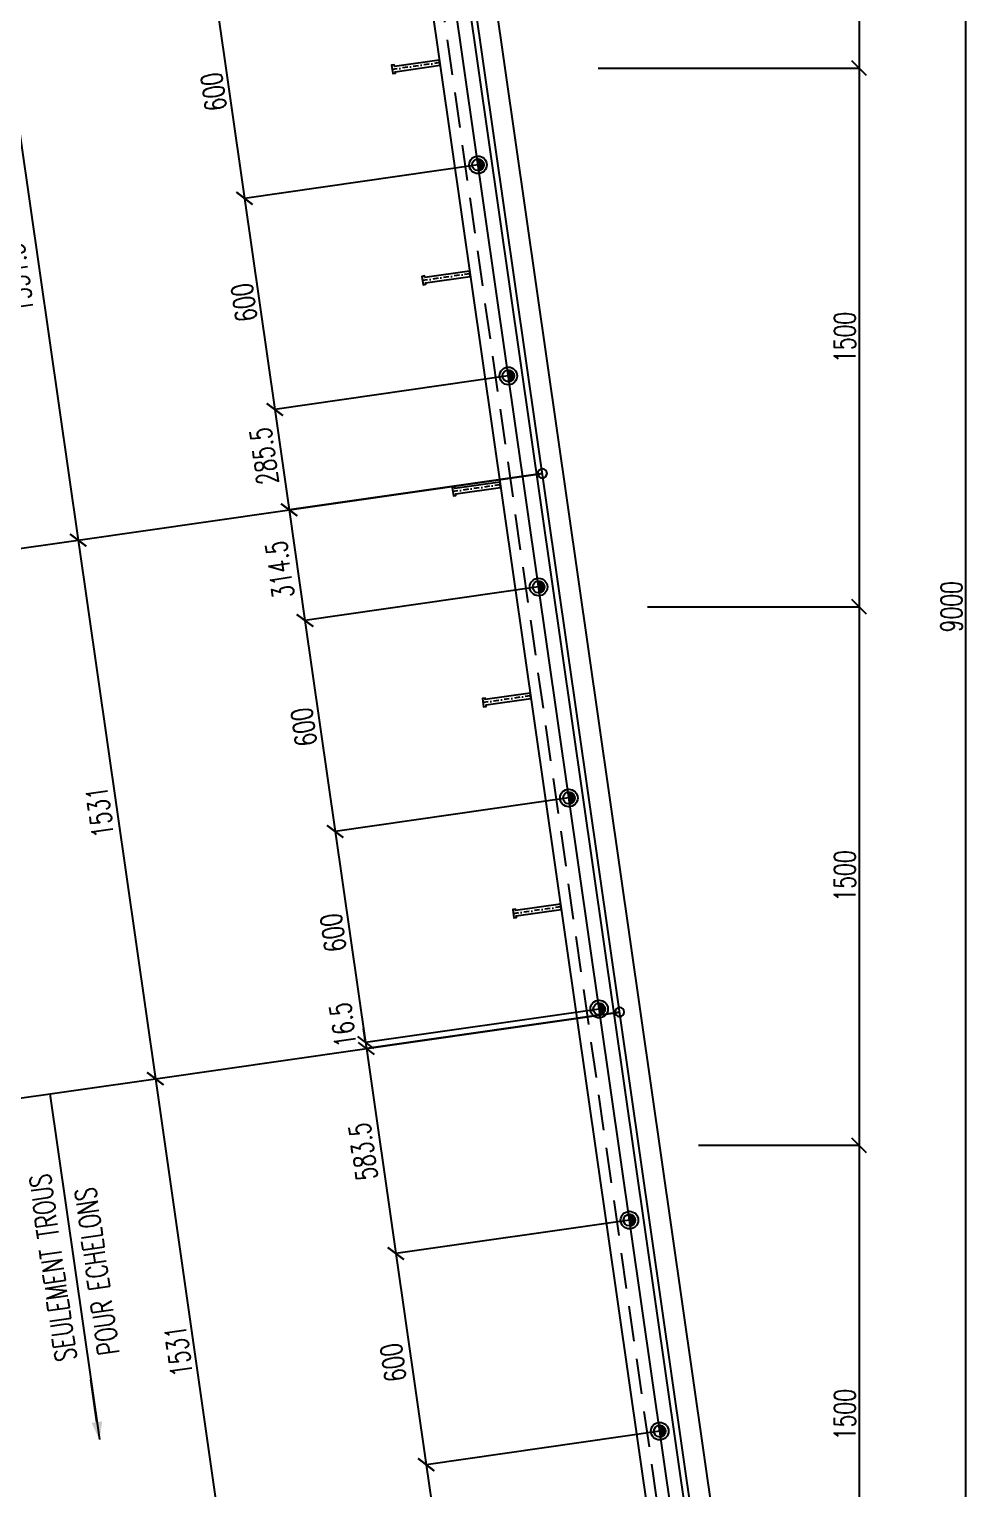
# Model space of a CAD drawing. Extents: x 144362 to 160582, y -59241 to -47761.
# Drawn here: x 154064 to 156719, y -56301 to -52193 of the extents above; entities that cross this region are included whole.
import ezdxf

# ---------------------------------------------------------------- set-up
doc = ezdxf.new("R2010")
doc.units = 0
doc.header["$LTSCALE"] = 200
doc.header["$MEASUREMENT"] = 0
doc.linetypes.add('DASHDOT', pattern=[1, 0.5, -0.25, 0, -0.25])
doc.linetypes.add('DASHED', pattern=[0.75, 0.5, -0.25])
doc.layers.get('0').update_dxf_attribs({"linetype": 'CONTINUOUS'})
doc.layers.get('DEFPOINTS').update_dxf_attribs({"linetype": 'CONTINUOUS'})
for name, color, linetype in [('ASSI', 3, 'CONTINUOUS'), ('Echelon', 3, 'CONTINUOUS'), ('FORI', 2, 'CONTINUOUS'), ('LINEA_ANG', 2, 'CONTINUOUS'), ('LS', 7, 'CONTINUOUS'), ('MZ', 6, 'DASHDOT'), ('QT_MAL', 7, 'CONTINUOUS'), ('QT_MPR', 7, 'CONTINUOUS'), ('QT_MSP', 7, 'CONTINUOUS'), ('TRAT-Y', 7, 'DASHED')]:
    doc.layers.add(name, color=color, linetype=linetype)
doc.styles.add('QUOTE', font='ROMANS8.SHX', dxfattribs={"width": 0.7})
doc.styles.add('RS', font='ROMANS8.shx', dxfattribs={"width": 0.7})
doc.styles.get("Standard").update_dxf_attribs({"font": 'ROMANS8.SHX', "width": 0.7})
doc.dimstyles.new('TRATTO_20', dxfattribs={"dimscale": 0, "dimtxt": 60, "dimasz": 40, "dimexe": 0, "dimexo": 0, "dimgap": 10, "dimtad": 1, "dimrnd": 0.5, "dimdsep": 46, "dimtxsty": 'RS', "dimblk1": 'OBLIQUE', "dimblk2": 'OBLIQUE', "dimsah": 1, "dimcen": 0.09, "dimclrd": 2, "dimclre": 2, "dimclrt": 7, "dimadec": 0, "dimazin": 0, "dimtfac": 1, "dimtix": 1, "dimtmove": 2, "dimatfit": 3, "dimfxl": 1, "dimtolj": 1, "dimtzin": 0, "dimarcsym": 0})

# ---------------------------------------------------------------- blocks, each defined once
blk = doc.blocks.new('16')
blk.add_circle((0, 0), 1)
blk = doc.blocks.new('ASSE98')
blk.add_line((0, 0), (1, 0))
at = {"color": 7, "style": 'QUOTE', "width": 0.5, "flags": 1}
for tag, p in [('TI', (1.38308, 6.82731)), ('DI_S', (1.38308, 6.42178)), ('D_S', (1.38308, 6.02092)), ('E_S', (1.38308, 5.68065)), ('NFORI', (1.36454, 5.29792)), ('ALAR', (1.36349, 4.93246)), ('FAM', (1.3775, 4.54645)), ('ALA', (1.38308, 4.19257)), ('DISP2', (1.38308, 3.84971)), ('DISP1', (1.38308, 3.50686)), ('PINZAF', (1.38308, 3.164)), ('PINZAI', (1.38308, 2.82114)), ('TRP', (1.38308, 2.47829)), ('NP', (1.38308, 2.13543)), ('SV', (1.38308, 1.79257)), ('PESO', (1.38308, 1.44971)), ('QUA', (1.38308, 1.10686)), ('LUN', (1.38308, 0.764)), ('PROF', (1.38308, 0.42114)), ('POS', (1.38308, 0.07829))]:
    blk.add_attdef(tag, p, '', height=0.2, dxfattribs=at)
at = {"color": 7, "flags": 1}
for tag, p in [('LAV1', (3.07431, 6.82847)), ('LAV2', (3.07431, 6.49513)), ('LAV3', (3.07431, 6.1618)), ('LAV4', (3.07431, 5.82847)), ('LAV5', (3.07431, 5.49513)), ('LAV6', (3.07431, 5.1618)), ('LAV7', (3.07431, 4.82847)), ('LAV8', (3.07431, 4.49513)), ('LAV9', (3.07431, 4.1618)), ('LAV10', (3.07431, 3.82847))]:
    blk.add_attdef(tag, p, '', height=0.2, dxfattribs=at)
blk = doc.blocks.new('_OBLIQUE')
at = {"color": 0, "linetype": 'ByBlock'}
blk.add_line((-0.5, -0.5), (0.5, 0.5), dxfattribs=at)
blk = doc.blocks.new('*D35')
at = {"layer": 'DEFPOINTS', "color": 0, "transparency": 16777216}
for p in [(152677.5, -52302.9), (154201.6, -53631.1), (152895, -53818.6)]:
    blk.add_point(p, dxfattribs=at)
at = {"layer": 'QT_MPR', "color": 2, "lineweight": -2, "transparency": 16777216}
for p, q in [((152677.5, -52302.9), (153984.1, -52115.4)), ((153984.1, -52115.4), (154201.6, -53631.1)), ((152895, -53818.6), (154201.6, -53631.1))]:
    blk.add_line(p, q, dxfattribs=at)
at = {"layer": 'QT_MPR', "color": 2, "lineweight": -2, "transparency": 16777216, "xscale": 40, "yscale": 40, "zscale": 40}
for p, rotation in [((153984.1, -52115.4), 98.16615670567593), ((154201.6, -53631.1), 278.166156705676)]:
    blk.add_blockref('_OBLIQUE', p, dxfattribs=dict(at, rotation=rotation))
at = {"layer": 'QT_MPR', "color": 7, "transparency": 16777216, "insert": (154033.3, -52894.1), "char_height": 60, "attachment_point": 5, "rotation": 98.1662, "style": 'RS'}
blk.add_mtext('\\A1;1531.5', dxfattribs=at)
blk = doc.blocks.new('*D34')
at = {"layer": 'DEFPOINTS', "color": 0, "transparency": 16777216}
for p in [(152895, -53818.6), (154419.1, -55146.8), (153112.5, -55334.3)]:
    blk.add_point(p, dxfattribs=at)
at = {"layer": 'QT_MPR', "color": 2, "lineweight": -2, "transparency": 16777216}
for p, q in [((152895, -53818.6), (154201.6, -53631.1)), ((154201.6, -53631.1), (154419.1, -55146.8)), ((153112.5, -55334.3), (154419.1, -55146.8))]:
    blk.add_line(p, q, dxfattribs=at)
at = {"layer": 'QT_MPR', "color": 2, "lineweight": -2, "transparency": 16777216, "xscale": 40, "yscale": 40, "zscale": 40}
for p, rotation in [((154201.6, -53631.1), 98.16615670567593), ((154419.1, -55146.8), 278.166156705676)]:
    blk.add_blockref('_OBLIQUE', p, dxfattribs=dict(at, rotation=rotation))
at = {"layer": 'QT_MPR', "color": 7, "transparency": 16777216, "insert": (154262.8, -54396.6), "char_height": 60, "attachment_point": 5, "rotation": 98.1662, "style": 'RS'}
blk.add_mtext('\\A1;1531', dxfattribs=at)
blk = doc.blocks.new('*D38')
at = {"layer": 'DEFPOINTS', "color": 0, "transparency": 16777216}
for p in [(153112.5, -55334.3), (154636.6, -56662.5), (153330, -56850)]:
    blk.add_point(p, dxfattribs=at)
at = {"layer": 'QT_MPR', "color": 2, "lineweight": -2, "transparency": 16777216}
for p, q in [((153112.5, -55334.3), (154419.1, -55146.8)), ((154419.1, -55146.8), (154636.6, -56662.5)), ((153330, -56850), (154636.6, -56662.5))]:
    blk.add_line(p, q, dxfattribs=at)
at = {"layer": 'QT_MPR', "color": 2, "lineweight": -2, "transparency": 16777216, "xscale": 40, "yscale": 40, "zscale": 40}
for p, rotation in [((154419.1, -55146.8), 98.16615670567593), ((154636.6, -56662.5), 278.166156705676)]:
    blk.add_blockref('_OBLIQUE', p, dxfattribs=dict(at, rotation=rotation))
at = {"layer": 'QT_MPR', "color": 7, "transparency": 16777216, "insert": (154484.3, -55913.1), "char_height": 60, "attachment_point": 5, "rotation": 98.1662, "style": 'RS'}
blk.add_mtext('\\A1;1531', dxfattribs=at)
blk = doc.blocks.new('*D67')
at = {"layer": 'DEFPOINTS', "color": 0, "transparency": 16777216}
for p in [(155169.5, -49271.5), (156699.3, -49271.5), (153604, -58365.7)]:
    blk.add_point(p, dxfattribs=at)
at = {"layer": 'LS', "color": 2, "lineweight": -2, "transparency": 16777216}
for p, q in [((155169.5, -49271.5), (156699.3, -49271.5)), ((156699.3, -58365.7), (156699.3, -49271.5)), ((153604, -58365.7), (156699.3, -58365.7))]:
    blk.add_line(p, q, dxfattribs=at)
at = {"layer": 'LS', "color": 2, "lineweight": -2, "transparency": 16777216, "xscale": 40, "yscale": 40, "zscale": 40}
for p, rotation in [((156699.3, -49271.5), 90), ((156699.3, -58365.7), 270)]:
    blk.add_blockref('_OBLIQUE', p, dxfattribs=dict(at, rotation=rotation))
at = {"layer": 'LS', "color": 7, "transparency": 16777216, "insert": (156659.3, -53818.6), "char_height": 60, "attachment_point": 5, "rotation": 90, "style": 'RS'}
blk.add_mtext('\\A1;9000', dxfattribs=at)
blk = doc.blocks.new('*D69')
at = {"layer": 'DEFPOINTS', "color": 0, "transparency": 16777216}
for p in [(155536.7, -50787.2), (155664.8, -52302.9), (156399.3, -52302.9)]:
    blk.add_point(p, dxfattribs=at)
at = {"layer": 'LS', "color": 2, "lineweight": -2, "transparency": 16777216}
for p, q in [((155536.7, -50787.2), (156399.3, -50787.2)), ((156399.3, -50787.2), (156399.3, -52302.9)), ((155664.8, -52302.9), (156399.3, -52302.9))]:
    blk.add_line(p, q, dxfattribs=at)
at = {"layer": 'LS', "color": 2, "lineweight": -2, "transparency": 16777216, "xscale": 40, "yscale": 40, "zscale": 40}
for p, rotation in [((156399.3, -50787.2), 90), ((156399.3, -52302.9), 270)]:
    blk.add_blockref('_OBLIQUE', p, dxfattribs=dict(at, rotation=rotation))
at = {"layer": 'LS', "color": 7, "transparency": 16777216, "insert": (156359.3, -51545.1), "char_height": 60, "attachment_point": 5, "rotation": 90, "style": 'RS'}
blk.add_mtext('\\A1;1500', dxfattribs=at)
blk = doc.blocks.new('*D70')
at = {"layer": 'DEFPOINTS', "color": 0, "transparency": 16777216}
for p in [(155664.8, -52302.9), (155804, -53818.6), (156399.3, -53818.6)]:
    blk.add_point(p, dxfattribs=at)
at = {"layer": 'LS', "color": 2, "lineweight": -2, "transparency": 16777216}
for p, q in [((155664.8, -52302.9), (156399.3, -52302.9)), ((156399.3, -52302.9), (156399.3, -53818.6)), ((155804, -53818.6), (156399.3, -53818.6))]:
    blk.add_line(p, q, dxfattribs=at)
at = {"layer": 'LS', "color": 2, "lineweight": -2, "transparency": 16777216, "xscale": 40, "yscale": 40, "zscale": 40}
for p, rotation in [((156399.3, -52302.9), 90), ((156399.3, -53818.6), 270)]:
    blk.add_blockref('_OBLIQUE', p, dxfattribs=dict(at, rotation=rotation))
at = {"layer": 'LS', "color": 7, "transparency": 16777216, "insert": (156359.3, -53060.8), "char_height": 60, "attachment_point": 5, "rotation": 90, "style": 'RS'}
blk.add_mtext('\\A1;1500', dxfattribs=at)
blk = doc.blocks.new('*D71')
at = {"layer": 'DEFPOINTS', "color": 0, "transparency": 16777216}
for p in [(155804, -53818.6), (155947.6, -55334.3), (156399.3, -55334.3)]:
    blk.add_point(p, dxfattribs=at)
at = {"layer": 'LS', "color": 2, "lineweight": -2, "transparency": 16777216}
for p, q in [((155804, -53818.6), (156399.3, -53818.6)), ((156399.3, -53818.6), (156399.3, -55334.3)), ((155947.6, -55334.3), (156399.3, -55334.3))]:
    blk.add_line(p, q, dxfattribs=at)
at = {"layer": 'LS', "color": 2, "lineweight": -2, "transparency": 16777216, "xscale": 40, "yscale": 40, "zscale": 40}
for p, rotation in [((156399.3, -53818.6), 90), ((156399.3, -55334.3), 270)]:
    blk.add_blockref('_OBLIQUE', p, dxfattribs=dict(at, rotation=rotation))
at = {"layer": 'LS', "color": 7, "transparency": 16777216, "insert": (156359.3, -54576.4), "char_height": 60, "attachment_point": 5, "rotation": 90, "style": 'RS'}
blk.add_mtext('\\A1;1500', dxfattribs=at)
blk = doc.blocks.new('*D72')
at = {"layer": 'DEFPOINTS', "color": 0, "transparency": 16777216}
for p in [(155947.6, -55334.3), (156156.1, -56850), (156399.3, -56850)]:
    blk.add_point(p, dxfattribs=at)
at = {"layer": 'LS', "color": 2, "lineweight": -2, "transparency": 16777216}
for p, q in [((155947.6, -55334.3), (156399.3, -55334.3)), ((156399.3, -55334.3), (156399.3, -56850)), ((156156.1, -56850), (156399.3, -56850))]:
    blk.add_line(p, q, dxfattribs=at)
at = {"layer": 'LS', "color": 2, "lineweight": -2, "transparency": 16777216, "xscale": 40, "yscale": 40, "zscale": 40}
for p, rotation in [((156399.3, -55334.3), 90), ((156399.3, -56850), 270)]:
    blk.add_blockref('_OBLIQUE', p, dxfattribs=dict(at, rotation=rotation))
at = {"layer": 'LS', "color": 7, "transparency": 16777216, "insert": (156359.3, -56092.1), "char_height": 60, "attachment_point": 5, "rotation": 90, "style": 'RS'}
blk.add_mtext('\\A1;1500', dxfattribs=at)
blk = doc.blocks.new('P20')
at = {"color": 0}
for p, q in [((0, 0.98), (0.02, 1)), ((0, 0.94), (0.06, 1)), ((1, -0.01), (0, 0.99)), ((0, 0.89), (0.1, 0.99)), ((0, 0.85), (0.14, 0.99)), ((0, 0.8), (0.18, 0.98)), ((0, 0.76), (0.22, 0.98)), ((0, 0.71), (0.25, 0.97)), ((0, 0.67), (0.29, 0.96)), ((1, -0.05), (0, 0.95)), ((0, 0.62), (0.32, 0.95)), ((0, 0.58), (0.36, 0.93)), ((0, 0.53), (0.39, 0.92)), ((0, 0.49), (0.42, 0.91)), ((1, -0.09), (0, 0.9)), ((0, 0.44), (0.45, 0.89)), ((0, 0.4), (0.48, 0.88)), ((0.99, -0.13), (0, 0.86)), ((0, 0.35), (0.51, 0.86)), ((0, 0.31), (0.54, 0.84)), ((0, 0.26), (0.56, 0.83)), ((0.99, -0.17), (0, 0.81)), ((0, 0.22), (0.59, 0.81)), ((0, 0.17), (0.61, 0.79)), ((0.98, -0.21), (0, 0.77)), ((0, 0.13), (0.64, 0.77)), ((0, 0.08), (0.66, 0.75)), ((0, 0.04), (0.69, 0.73)), ((0.97, -0.25), (0, 0.72)), ((0, -0.01), (0.71, 0.7)), ((0.96, -0.28), (0, 0.68)), ((0, -0.05), (0.73, 0.68)), ((0, -0.1), (0.75, 0.66)), ((0.95, -0.32), (0, 0.63)), ((0, -0.14), (0.77, 0.63)), ((0, -0.19), (0.79, 0.61)), ((0.94, -0.35), (0, 0.59)), ((0, -0.23), (0.81, 0.58)), ((0, -0.28), (0.83, 0.56)), ((0.92, -0.38), (0, 0.54)), ((0, -0.32), (0.85, 0.53)), ((0.91, -0.41), (0, 0.5)), ((0, -0.36), (0.87, 0.5)), ((0, -0.41), (0.88, 0.47)), ((0.9, -0.44), (0, 0.45)), ((0, -0.45), (0.9, 0.44)), ((0.88, -0.47), (0, 0.41)), ((0, -0.5), (0.91, 0.41)), ((0, -0.54), (0.92, 0.38)), ((0.87, -0.5), (0, 0.36)), ((0, -0.59), (0.94, 0.35)), ((0.85, -0.53), (0, 0.32)), ((0, -0.63), (0.95, 0.31)), ((0, -0.68), (0.96, 0.28)), ((0.83, -0.56), (0, 0.27)), ((0, -0.72), (0.97, 0.25)), ((0.81, -0.58), (0, 0.23)), ((0, -0.77), (0.98, 0.21)), ((0.79, -0.61), (0, 0.18)), ((0, -0.81), (0.99, 0.17)), ((0.77, -0.63), (0, 0.14)), ((0, -0.86), (0.99, 0.13)), ((0.75, -0.66), (0, 0.09)), ((0, -0.9), (1, 0.09)), ((0.73, -0.68), (0, 0.05)), ((0, -0.95), (1, 0.05)), ((0.71, -0.7), (0, 0.01)), ((0, -0.99), (1, 0.01)), ((1, 0.04), (0.04, 1)), ((1, 0.09), (0.09, 1)), ((0.99, 0.14), (0.14, 0.99)), ((0.98, 0.19), (0.19, 0.98)), ((0.97, 0.25), (0.25, 0.97)), ((0.95, 0.31), (0.31, 0.95)), ((0.92, 0.38), (0.38, 0.92)), ((0.88, 0.47), (0.47, 0.88)), ((0.81, 0.59), (0.59, 0.81)), ((0.69, -0.73), (0, -0.04)), ((0.66, -0.75), (0, -0.08)), ((0.64, -0.77), (0, -0.13)), ((0.61, -0.79), (0, -0.17)), ((0.59, -0.81), (0, -0.22)), ((0.56, -0.83), (0, -0.26)), ((0.54, -0.84), (0, -0.31)), ((0.51, -0.86), (0, -0.35)), ((0.48, -0.88), (0, -0.4)), ((0.45, -0.89), (0, -0.44)), ((0.42, -0.91), (0, -0.49)), ((0.39, -0.92), (0, -0.53)), ((0.36, -0.93), (0, -0.58)), ((0.32, -0.95), (0, -0.62)), ((0.29, -0.96), (0, -0.67)), ((0.25, -0.97), (0, -0.71)), ((0.22, -0.98), (0, -0.76)), ((0.18, -0.98), (0, -0.8)), ((0.14, -0.99), (0, -0.85)), ((0.1, -0.99), (0, -0.89)), ((0.04, -1), (1, -0.04)), ((0.09, -1), (1, -0.09)), ((0.14, -0.99), (0.99, -0.14)), ((0.19, -0.98), (0.98, -0.19)), ((0.25, -0.97), (0.97, -0.25)), ((0.31, -0.95), (0.95, -0.31)), ((0.38, -0.92), (0.92, -0.38)), ((0.47, -0.88), (0.88, -0.47)), ((0.59, -0.81), (0.81, -0.59))]:
    blk.add_line(p, q, dxfattribs=at)
for radius in [1.5, 1]:
    blk.add_circle((0, 0), radius)
blk = doc.blocks.new('A$C6E393FD9')
at = {"layer": 'Echelon'}
blk.add_lwpolyline([(2.5, 0), (0, 19.8), (168.6, 41.4), (167.9, 47.2), (177.8, 48.5), (181.8, 17.1), (171.9, 15.8), (171.2, 21.6), (2.5, 0)], close=True, dxfattribs=at)
at = {"layer": 'MZ', "ltscale": 0.2}
blk.add_line((1.3, 9.9), (179.8, 32.8), dxfattribs=at)
blk = doc.blocks.new('*D139')
at = {"layer": 'DEFPOINTS', "color": 0, "transparency": 16777216}
for p in [(155241.8, -51981.3), (155327, -52575.2), (154669.7, -52669.5)]:
    blk.add_point(p, dxfattribs=at)
at = {"layer": 'QT_MSP', "color": 2, "lineweight": -2, "transparency": 16777216}
for p, q in [((155241.8, -51981.3), (154584.5, -52075.6)), ((154584.5, -52075.6), (154669.7, -52669.5)), ((155327, -52575.2), (154669.7, -52669.5))]:
    blk.add_line(p, q, dxfattribs=at)
at = {"layer": 'QT_MSP', "color": 2, "lineweight": -2, "transparency": 16777216, "xscale": 40, "yscale": 40, "zscale": 40}
for p, rotation in [((154584.5, -52075.6), 98.16615670566883), ((154669.7, -52669.5), 278.1661567056688)]:
    blk.add_blockref('_OBLIQUE', p, dxfattribs=dict(at, rotation=rotation))
at = {"layer": 'QT_MSP', "color": 7, "transparency": 16777216, "insert": (154583.2, -52369.9), "char_height": 60, "attachment_point": 5, "rotation": 98.1662, "style": 'RS'}
blk.add_mtext('\\A1;600', dxfattribs=at)
blk = doc.blocks.new('*D145')
at = {"layer": 'DEFPOINTS', "color": 0, "transparency": 16777216}
for p in [(155327, -52575.2), (155412.2, -53169.1), (154755, -53263.4)]:
    blk.add_point(p, dxfattribs=at)
at = {"layer": 'QT_MSP', "color": 2, "lineweight": -2, "transparency": 16777216}
for p, q in [((155327, -52575.2), (154669.7, -52669.5)), ((154669.7, -52669.5), (154755, -53263.4)), ((155412.2, -53169.1), (154755, -53263.4))]:
    blk.add_line(p, q, dxfattribs=at)
at = {"layer": 'QT_MSP', "color": 2, "lineweight": -2, "transparency": 16777216, "xscale": 40, "yscale": 40, "zscale": 40}
for p, rotation in [((154669.7, -52669.5), 98.16615670566883), ((154755, -53263.4), 278.1661567056688)]:
    blk.add_blockref('_OBLIQUE', p, dxfattribs=dict(at, rotation=rotation))
at = {"layer": 'QT_MSP', "color": 7, "transparency": 16777216, "insert": (154668.8, -52962.8), "char_height": 60, "attachment_point": 5, "rotation": 98.1662, "style": 'RS'}
blk.add_mtext('\\A1;600', dxfattribs=at)
blk = doc.blocks.new('*D144')
at = {"layer": 'DEFPOINTS', "color": 0, "transparency": 16777216}
for p in [(155412.2, -53169.1), (155508.2, -53443.6), (154795.5, -53545.9)]:
    blk.add_point(p, dxfattribs=at)
at = {"layer": 'QT_MSP', "color": 2, "lineweight": -2, "transparency": 16777216}
for p, q in [((155412.2, -53169.1), (154755, -53263.4)), ((154755, -53263.4), (154795.5, -53545.9)), ((155508.2, -53443.6), (154795.5, -53545.9))]:
    blk.add_line(p, q, dxfattribs=at)
at = {"layer": 'QT_MSP', "color": 2, "lineweight": -2, "transparency": 16777216, "xscale": 40, "yscale": 40, "zscale": 40}
for p, rotation in [((154755, -53263.4), 98.16615670566883), ((154795.5, -53545.9), 278.1661567056688)]:
    blk.add_blockref('_OBLIQUE', p, dxfattribs=dict(at, rotation=rotation))
at = {"layer": 'QT_MSP', "color": 7, "transparency": 16777216, "insert": (154725.3, -53394.8), "char_height": 60, "attachment_point": 5, "rotation": 98.1662, "style": 'RS'}
blk.add_mtext('\\A1;285.5', dxfattribs=at)
blk = doc.blocks.new('*D150')
at = {"layer": 'DEFPOINTS', "color": 0, "transparency": 16777216}
for p in [(155508.2, -53443.6), (155497.5, -53763), (154840.2, -53857.3)]:
    blk.add_point(p, dxfattribs=at)
at = {"layer": 'QT_MSP', "color": 2, "lineweight": -2, "transparency": 16777216}
for p, q in [((155508.2, -53443.6), (154795.5, -53545.9)), ((154795.5, -53545.9), (154840.2, -53857.3)), ((155497.5, -53763), (154840.2, -53857.3))]:
    blk.add_line(p, q, dxfattribs=at)
at = {"layer": 'QT_MSP', "color": 2, "lineweight": -2, "transparency": 16777216, "xscale": 40, "yscale": 40, "zscale": 40}
for p, rotation in [((154795.5, -53545.9), 98.16615670566883), ((154840.2, -53857.3), 278.1661567056688)]:
    blk.add_blockref('_OBLIQUE', p, dxfattribs=dict(at, rotation=rotation))
at = {"layer": 'QT_MSP', "color": 7, "transparency": 16777216, "insert": (154769.1, -53714.3), "char_height": 60, "attachment_point": 5, "rotation": 98.1662, "style": 'RS'}
blk.add_mtext('\\A1;314.5', dxfattribs=at)
blk = doc.blocks.new('*D149')
at = {"layer": 'DEFPOINTS', "color": 0, "transparency": 16777216}
for p in [(155497.5, -53763), (155582.7, -54356.9), (154925.4, -54451.3)]:
    blk.add_point(p, dxfattribs=at)
at = {"layer": 'QT_MSP', "color": 2, "lineweight": -2, "transparency": 16777216}
for p, q in [((155497.5, -53763), (154840.2, -53857.3)), ((154840.2, -53857.3), (154925.4, -54451.3)), ((155582.7, -54356.9), (154925.4, -54451.3))]:
    blk.add_line(p, q, dxfattribs=at)
at = {"layer": 'QT_MSP', "color": 2, "lineweight": -2, "transparency": 16777216, "xscale": 40, "yscale": 40, "zscale": 40}
for p, rotation in [((154840.2, -53857.3), 98.16615670566883), ((154925.4, -54451.3), 278.1661567056688)]:
    blk.add_blockref('_OBLIQUE', p, dxfattribs=dict(at, rotation=rotation))
at = {"layer": 'QT_MSP', "color": 7, "transparency": 16777216, "insert": (154836.9, -54157.3), "char_height": 60, "attachment_point": 5, "rotation": 98.1662, "style": 'RS'}
blk.add_mtext('\\A1;600', dxfattribs=at)
blk = doc.blocks.new('*D148')
at = {"layer": 'DEFPOINTS', "color": 0, "transparency": 16777216}
for p in [(155582.7, -54356.9), (155667.9, -54950.9), (155010.7, -55045.2)]:
    blk.add_point(p, dxfattribs=at)
at = {"layer": 'QT_MSP', "color": 2, "lineweight": -2, "transparency": 16777216}
for p, q in [((155582.7, -54356.9), (154925.4, -54451.3)), ((154925.4, -54451.3), (155010.7, -55045.2)), ((155667.9, -54950.9), (155010.7, -55045.2))]:
    blk.add_line(p, q, dxfattribs=at)
at = {"layer": 'QT_MSP', "color": 2, "lineweight": -2, "transparency": 16777216, "xscale": 40, "yscale": 40, "zscale": 40}
for p, rotation in [((154925.4, -54451.3), 98.16615670566883), ((155010.7, -55045.2), 278.1661567056688)]:
    blk.add_blockref('_OBLIQUE', p, dxfattribs=dict(at, rotation=rotation))
at = {"layer": 'QT_MSP', "color": 7, "transparency": 16777216, "insert": (154919.4, -54736.1), "char_height": 60, "attachment_point": 5, "rotation": 98.1662, "style": 'RS'}
blk.add_mtext('\\A1;600', dxfattribs=at)
blk = doc.blocks.new('*D153')
at = {"layer": 'DEFPOINTS', "color": 0, "transparency": 16777216}
for p in [(155667.9, -54950.9), (155725.7, -54959.3), (155013, -55061.6)]:
    blk.add_point(p, dxfattribs=at)
at = {"layer": 'QT_MSP', "color": 2, "lineweight": -2, "transparency": 16777216}
for p, q in [((155667.9, -54950.9), (155010.7, -55045.2)), ((155725.7, -54959.3), (155013, -55061.6)), ((155010.7, -55045.2), (155005, -55005.6)), ((155010.7, -55045.2), (155013, -55061.6)), ((155013, -55061.6), (155018.7, -55101.2))]:
    blk.add_line(p, q, dxfattribs=at)
at = {"layer": 'QT_MSP', "color": 2, "lineweight": -2, "transparency": 16777216, "xscale": 40, "yscale": 40, "zscale": 40}
for p, rotation in [((155010.7, -55045.2), 278.1661567056688), ((155013, -55061.6), 98.16615670566883)]:
    blk.add_blockref('_OBLIQUE', p, dxfattribs=dict(at, rotation=rotation))
at = {"layer": 'QT_MSP', "color": 7, "transparency": 16777216, "insert": (154946.6, -54995.5), "char_height": 60, "attachment_point": 5, "rotation": 98.1662, "style": 'RS'}
blk.add_mtext('\\A1;16.5', dxfattribs=at)
blk = doc.blocks.new('*D156')
at = {"layer": 'DEFPOINTS', "color": 0, "transparency": 16777216}
for p in [(155725.7, -54959.3), (155753.1, -55544.8), (155095.9, -55639.1)]:
    blk.add_point(p, dxfattribs=at)
at = {"layer": 'QT_MSP', "color": 2, "lineweight": -2, "transparency": 16777216}
for p, q in [((155725.7, -54959.3), (155013, -55061.6)), ((155013, -55061.6), (155095.9, -55639.1)), ((155753.1, -55544.8), (155095.9, -55639.1))]:
    blk.add_line(p, q, dxfattribs=at)
at = {"layer": 'QT_MSP', "color": 2, "lineweight": -2, "transparency": 16777216, "xscale": 40, "yscale": 40, "zscale": 40}
for p, rotation in [((155013, -55061.6), 98.16615670566883), ((155095.9, -55639.1), 278.1661567056688)]:
    blk.add_blockref('_OBLIQUE', p, dxfattribs=dict(at, rotation=rotation))
at = {"layer": 'QT_MSP', "color": 7, "transparency": 16777216, "insert": (155003.9, -55351.8), "char_height": 60, "attachment_point": 5, "rotation": 98.1662, "style": 'RS'}
blk.add_mtext('\\A1;583.5', dxfattribs=at)
blk = doc.blocks.new('*D155')
at = {"layer": 'DEFPOINTS', "color": 0, "transparency": 16777216}
for p in [(155753.1, -55544.8), (155838.4, -56138.7), (155181.1, -56233)]:
    blk.add_point(p, dxfattribs=at)
at = {"layer": 'QT_MSP', "color": 2, "lineweight": -2, "transparency": 16777216}
for p, q in [((155753.1, -55544.8), (155095.9, -55639.1)), ((155095.9, -55639.1), (155181.1, -56233)), ((155838.4, -56138.7), (155181.1, -56233))]:
    blk.add_line(p, q, dxfattribs=at)
at = {"layer": 'QT_MSP', "color": 2, "lineweight": -2, "transparency": 16777216, "xscale": 40, "yscale": 40, "zscale": 40}
for p, rotation in [((155095.9, -55639.1), 98.16615670566883), ((155181.1, -56233), 278.1661567056688)]:
    blk.add_blockref('_OBLIQUE', p, dxfattribs=dict(at, rotation=rotation))
at = {"layer": 'QT_MSP', "color": 7, "transparency": 16777216, "insert": (155088.6, -55945.8), "char_height": 60, "attachment_point": 5, "rotation": 98.1662, "style": 'RS'}
blk.add_mtext('\\A1;600', dxfattribs=at)
blk = doc.blocks.new('*D154')
at = {"layer": 'DEFPOINTS', "color": 0, "transparency": 16777216}
for p in [(155838.4, -56138.7), (155943.2, -56475), (155230.5, -56577.2)]:
    blk.add_point(p, dxfattribs=at)
at = {"layer": 'QT_MSP', "color": 2, "lineweight": -2, "transparency": 16777216}
for p, q in [((155838.4, -56138.7), (155181.1, -56233)), ((155181.1, -56233), (155230.5, -56577.2)), ((155943.2, -56475), (155230.5, -56577.2))]:
    blk.add_line(p, q, dxfattribs=at)
at = {"layer": 'QT_MSP', "color": 2, "lineweight": -2, "transparency": 16777216, "xscale": 40, "yscale": 40, "zscale": 40}
for p, rotation in [((155181.1, -56233), 98.16615670566883), ((155230.5, -56577.2), 278.1661567056688)]:
    blk.add_blockref('_OBLIQUE', p, dxfattribs=dict(at, rotation=rotation))
at = {"layer": 'QT_MSP', "color": 7, "transparency": 16777216, "insert": (155164.8, -56409.2), "char_height": 60, "attachment_point": 5, "rotation": 98.1662, "style": 'RS'}
blk.add_mtext('\\A1;347.5', dxfattribs=at)
blk = doc.blocks.new('QUOTF')
at = {"layer": 'LS', "color": 2}
blk.add_line((7.5, 0), (25.5, 0), dxfattribs=at)
blk.add_solid([(7.5, 2.25), (0, 0), (7.5, -2.25)], dxfattribs=at)

msp = doc.modelspace()

# ---------------------------------------------------------------- linework, layer by layer
at = {"layer": 'LINEA_ANG'}
for p, q in [((156170.253, -57648.877), (154834.611, -48341.22)), ((154656.436, -48366.788), (155992.078, -57674.445))]:
    msp.add_line(p, q, dxfattribs=at)
at = {"layer": 'LS', "color": 6}
for p, q in [((156057.572, -57666.207), (154721.788, -48357.561)), ((156097.167, -57660.525), (154761.382, -48351.879)), ((155943.205, -56474.976), (154843.247, -48809.728))]:
    msp.add_line(p, q, dxfattribs=at)
at = {"layer": 'LS', "color": 2}
for p, q in [((154201.59, -53631.101), (155508.205, -53443.603)), ((154419.09, -55146.788), (155725.705, -54959.289)), ((154122.131, -55189.401), (154261.775, -56162.533))]:
    msp.add_line(p, q, dxfattribs=at)
at = {"layer": 'TRAT-Y'}
msp.add_line((154686.132, -48362.527), (156021.774, -57670.184), dxfattribs=at)

# ---------------------------------------------------------------- block references
at = {"layer": 'ASSI', "xscale": 9403, "rotation": 278.1661567056688}
msp.add_blockref('ASSE98', (154656.436, -48366.788), dxfattribs=at)
at = {"layer": 'FORI'}
for name, p, xscale, yscale, zscale, rotation in [('P20', (155327.015, -52575.192), 16.5, 16.5, 16.5, 7.543052222774039), ('P20', (155412.242, -53169.108), 16.5, 16.5, 16.5, 7.543052222774039), ('16', (155508.205, -53443.603), -13, 13, 13, 16.33231341134476), ('P20', (155497.468, -53763.024), 16.5, 16.5, 16.5, 7.543052222774039), ('P20', (155582.695, -54356.94), 16.5, 16.5, 16.5, 7.543052222774039), ('P20', (155667.921, -54950.857), 16.5, 16.5, 16.5, 7.543052222774039), ('16', (155725.705, -54959.289), -13, 13, 13, 16.33231341134476), ('P20', (155753.148, -55544.773), 16.5, 16.5, 16.5, 7.543052222774039), ('P20', (155838.375, -56138.689), 16.5, 16.5, 16.5, 7.543052222774039)]:
    msp.add_blockref(name, p, dxfattribs=dict(at, xscale=xscale, yscale=yscale, zscale=zscale, rotation=rotation))
at = {"layer": 'LS', "color": 6, "xscale": -0.7500000000000001, "yscale": 0.7500000000000001, "zscale": 0.75, "rotation": 15.46336600834773}
for p in [(155221.973, -52294.525), (155307.199, -52888.441), (155392.426, -53482.357), (155477.652, -54076.273), (155562.879, -54670.189)]:
    msp.add_blockref('A$C6E393FD9', p, dxfattribs=at)
at = {"layer": 'QT_MAL', "color": 2, "xscale": 6.666666666664999, "yscale": 6.666666666664999, "zscale": 6.666666666664999, "rotation": 98.16615670567633}
msp.add_blockref('QUOTF', (154261.775, -56162.533), dxfattribs=at)

# ---------------------------------------------------------------- texts
at = {"layer": 'QT_MPR', "color": 7, "style": 'RS', "width": 0.7}
for s, p in [('SEULEMENT TROUS', (154198.264, -55936.76)), ('POUR ECHELONS', (154318.178, -55919.553))]:
    msp.add_text(s, height=60, rotation=98.166157, dxfattribs=at).set_placement(p)

# ---------------------------------------------------------------- dimensions: what is measured, and where the dimension line sits
at = {"layer": 'LS', "color": 6}
for base, p1, p2, text, picture, middle in [((156699.292, -49271.539), (153604.048, -58365.66), (155169.507, -49271.539), '9000', '*D67', (156659.292, -53818.599)), ((156399.292, -52302.913), (155536.673, -50787.226), (155664.846, -52302.913), '1500', '*D69', (156359.292, -51545.069)), ((156399.292, -53818.599), (155664.846, -52302.913), (155804, -53818.599), '1500', '*D70', (156359.292, -53060.756)), ((156399.292, -55334.286), (155804, -53818.599), (155947.638, -55334.286), '1500', '*D71', (156359.292, -54576.443)), ((156399.292, -56849.973), (155947.638, -55334.286), (156156.123, -56849.973), '1500', '*D72', (156359.292, -56092.13))]:
    dim = msp.add_linear_dim(base=base, p1=p1, p2=p2, angle=90, text=text, dimstyle='TRATTO_20', override={"dimscale": 1}, dxfattribs=at)
    dim.commit()
    dim.dimension.update_dxf_attribs({"geometry": picture, "text_midpoint": middle})
at = {"layer": 'QT_MPR'}
for base, p1, p2, text, picture, middle in [((154201.59, -53631.101), (152677.474, -52302.913), (152894.974, -53818.599), '1531.5', '*D35', (154033.279, -52894.064)), ((154419.09, -55146.788), (152894.974, -53818.599), (153112.474, -55334.286), '1531', '*D34', (154262.825, -54396.574)), ((154636.59, -56662.474), (153112.474, -55334.286), (153329.974, -56849.973), '1531', '*D38', (154484.299, -55913.145))]:
    dim = msp.add_linear_dim(base=base, p1=p1, p2=p2, angle=98.166157, text=text, dimstyle='TRATTO_20', override={"dimscale": 1}, dxfattribs=at)
    dim.commit()
    dim.dimension.update_dxf_attribs({"geometry": picture, "text_midpoint": middle, "dimtype": 160})
at = {"layer": 'QT_MSP'}
for base, p1, p2, text, picture, middle in [((154669.748, -52669.509), (155241.789, -51981.276), (155327.015, -52575.192), '600', '*D139', (154583.213, -52369.891)), ((154754.975, -53263.425), (155327.015, -52575.192), (155412.242, -53169.108), '600', '*D145', (154668.823, -52962.794)), ((154795.506, -53545.874), (155412.242, -53169.108), (155508.205, -53443.603), '285.5', '*D144', (154725.341, -53394.839)), ((154840.201, -53857.342), (155508.205, -53443.603), (155497.468, -53763.024), '314.5', '*D150', (154769.097, -53714.265)), ((154925.428, -54451.258), (155497.468, -53763.024), (155582.695, -54356.94), '600', '*D149', (154836.944, -54157.311)), ((155010.654, -55045.174), (155582.695, -54356.94), (155667.921, -54950.857), '600', '*D148', (154919.439, -54736.095)), ((155013.006, -55061.561), (155667.921, -54950.857), (155725.705, -54959.289), '16.5', '*D153', (154946.627, -54995.477)), ((155095.881, -55639.09), (155725.705, -54959.289), (155753.148, -55544.773), '583.5', '*D156', (155003.89, -55351.849)), ((155181.107, -56233.006), (155753.148, -55544.773), (155838.375, -56138.689), '600', '*D155', (155088.605, -55945.808)), ((155230.506, -56577.248), (155838.375, -56138.689), (155943.205, -56474.976), '347.5', '*D154', (155164.802, -56409.22))]:
    dim = msp.add_linear_dim(base=base, p1=p1, p2=p2, angle=98.166157, text=text, dimstyle='TRATTO_20', override={"dimscale": 1}, dxfattribs=at)
    dim.commit()
    dim.dimension.update_dxf_attribs({"geometry": picture, "text_midpoint": middle, "dimtype": 160})

doc.saveas('drawing.dxf')
